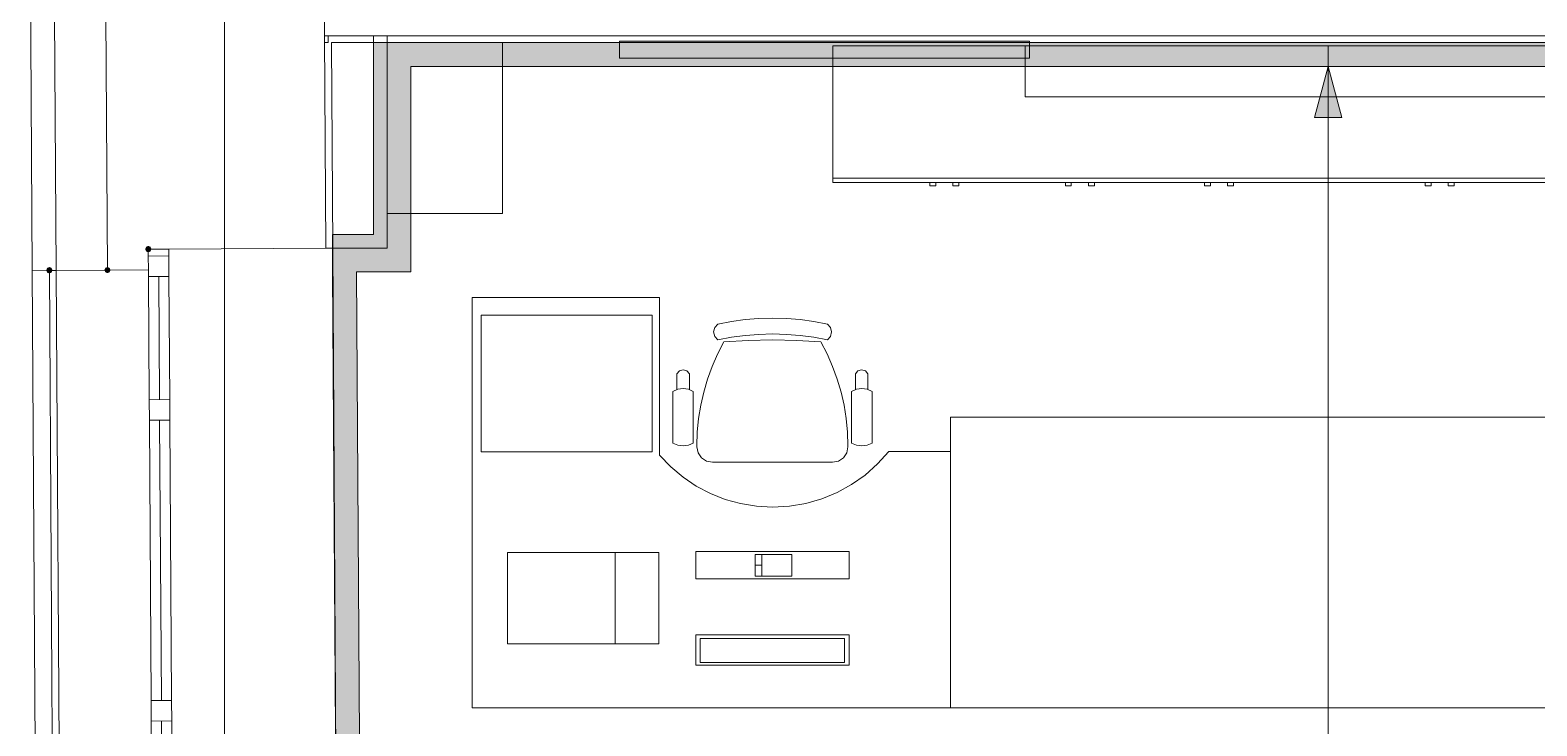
# Model space of a CAD drawing. Header units: millimetres. Extents: x -546 to 1681, y -650 to 1730.
# Drawn here: x 232.99 to 277.09, y 468.95 to 489.3 of the extents above; entities that cross this region are included whole.
import ezdxf

# ---------------------------------------------------------------- set-up
doc = ezdxf.new("R2010")
doc.units = ezdxf.units.MM

msp = doc.modelspace()

# ---------------------------------------------------------------- hatches: boundary and pattern name
h = msp.add_hatch(color=7)
h.dxf.hatch_style = 2
h.paths.add_polyline_path([(243.434, 483.327), (243.034, 483.327), (243.034, 488.936), (243.434, 488.936)])
at = {"true_color": 0xf1d696}
h = msp.add_hatch(color=41, dxfattribs=at)
h.dxf.hatch_style = 2
h.paths.add_polyline_path([(244.134, 488.236), (243.434, 488.236), (243.434, 488.936)])
h = msp.add_hatch(color=41, dxfattribs=at)
h.dxf.hatch_style = 2
h.paths.add_polyline_path([(244.134, 488.936), (244.134, 488.236), (243.434, 488.936)])
h = msp.add_hatch(color=41, dxfattribs=at)
h.dxf.hatch_style = 2
h.paths.add_polyline_path([(244.134, 488.236), (244.134, 488.936), (297.03, 488.936), (297.03, 488.236)])
at = {"true_color": 0x999999}
h = msp.add_hatch(color=253, dxfattribs=at)
h.dxf.hatch_style = 2
h.paths.add_polyline_path([(262.237, 488.977), (262.237, 488.477), (250.237, 488.477), (250.237, 488.977)])
at = {"true_color": 0xf1d696}
h = msp.add_hatch(color=41, dxfattribs=at)
h.dxf.hatch_style = 2
h.paths.add_polyline_path([(244.134, 482.927), (243.434, 482.927), (243.434, 488.236), (244.134, 488.236)])
at = {"true_color": 0x0077b0}
h = msp.add_hatch(color=144, dxfattribs=at)
h.dxf.hatch_style = 2
h.paths.add_polyline_path([(270.979, 488.236), (271.379, 486.743), (270.579, 486.743)])
h = msp.add_hatch(color=7)
h.dxf.hatch_style = 2
h.paths.add_polyline_path([(236.536, 482.901), (236.51, 482.964), (236.446, 482.991), (236.383, 482.964), (236.356, 482.901), (236.356, 482.891), (236.383, 482.827), (236.446, 482.801), (236.51, 482.827), (236.536, 482.891)])
h = msp.add_hatch(color=7)
h.dxf.hatch_style = 2
h.paths.add_polyline_path([(241.834, 482.927), (241.846, 482.935), (241.844, 483.327), (243.434, 483.327), (243.434, 482.927)])
at = {"true_color": 0xf1d696}
h = msp.add_hatch(color=41, dxfattribs=at)
h.dxf.hatch_style = 2
h.paths.add_polyline_path([(242.539, 482.227), (241.839, 482.227), (241.834, 482.927)])
h = msp.add_hatch(color=41, dxfattribs=at)
h.dxf.hatch_style = 2
h.paths.add_polyline_path([(241.834, 482.927), (242.534, 482.927), (242.539, 482.227)])
h = msp.add_hatch(color=41, dxfattribs=at)
h.dxf.hatch_style = 2
h.paths.add_polyline_path([(242.539, 482.227), (242.534, 482.927), (243.434, 482.927), (243.434, 482.227)])
h = msp.add_hatch(color=41, dxfattribs=at)
h.dxf.hatch_style = 2
h.paths.add_polyline_path([(243.434, 482.927), (244.134, 482.227), (243.434, 482.227)])
h = msp.add_hatch(color=41, dxfattribs=at)
h.dxf.hatch_style = 2
h.paths.add_polyline_path([(244.134, 482.927), (244.134, 482.227), (243.434, 482.927)])
h = msp.add_hatch(color=7)
h.dxf.hatch_style = 2
h.paths.add_polyline_path([(233.46, 482.273), (233.487, 482.209), (233.55, 482.183), (233.614, 482.209), (233.64, 482.273), (233.64, 482.283), (233.614, 482.346), (233.55, 482.373), (233.487, 482.346), (233.46, 482.283)])
h = msp.add_hatch(color=7)
h.dxf.hatch_style = 2
h.paths.add_polyline_path([(235.25, 482.374), (235.187, 482.347), (235.16, 482.284), (235.187, 482.22), (235.25, 482.194), (235.314, 482.22), (235.34, 482.284), (235.314, 482.347)])
h = msp.add_hatch(color=41, dxfattribs=at)
h.dxf.hatch_style = 2
h.paths.add_polyline_path([(242.918, 423.049), (242.218, 423.053), (241.839, 482.227), (242.539, 482.227)])

# ---------------------------------------------------------------- linework, layer by layer
at = {"color": 7, "lineweight": 0}
for points in [[(238.672, 197.821), (238.672, 729.023)], [(233.75, 482.275), (233.676, 494.227)], [(235.25, 482.284), (235.176, 494.207)], [(241.576, 494.236), (241.607, 489.136)], [(232.987, 492.352), (233.05, 482.27)], [(241.607, 489.136), (307.795, 489.136)], [(241.607, 489.136), (241.646, 482.924)], [(241.708, 489.136), (241.708, 488.936)], [(243.034, 489.136), (243.034, 483.327)], [(243.434, 482.927), (243.434, 489.136)], [(241.708, 488.936), (241.609, 488.936)], [(241.809, 488.936), (301.056, 488.936)], [(241.846, 482.925), (241.809, 488.936)], [(243.434, 488.936), (243.434, 488.236)], [(297.03, 488.936), (243.434, 488.936)], [(246.809, 483.936), (246.809, 488.936)], [(243.434, 488.236), (243.434, 482.927)], [(244.134, 488.236), (297.03, 488.236)], [(244.134, 482.227), (244.134, 488.236)], [(243.434, 483.936), (246.809, 483.936)], [(237.046, 482.895), (241.646, 482.924)], [(241.646, 482.924), (241.846, 482.925)], [(243.034, 483.327), (241.834, 483.327)], [(241.834, 483.327), (241.834, 482.927)], [(241.834, 482.927), (243.434, 482.927)], [(241.834, 482.927), (241.839, 482.227)], [(243.434, 482.927), (241.834, 482.927)], [(241.846, 482.925), (241.959, 464.724)], [(237.046, 482.895), (236.446, 482.891)], [(237.046, 482.895), (236.446, 482.891)], [(236.446, 482.891), (236.451, 482.091)], [(236.446, 482.891), (236.451, 482.091)], [(237.047, 482.695), (236.447, 482.691)], [(237.051, 482.095), (237.046, 482.895)], [(237.051, 482.095), (237.046, 482.895)], [(233.05, 482.27), (235.25, 482.284)], [(233.156, 465.22), (233.05, 482.27)], [(233.55, 482.273), (233.749, 482.275)], [(233.656, 465.223), (233.55, 482.273)], [(233.856, 465.224), (233.75, 482.275)], [(235.25, 482.284), (236.45, 482.291)], [(236.451, 482.091), (237.051, 482.095)], [(236.473, 478.491), (236.451, 482.091)], [(236.773, 478.493), (236.751, 482.093)], [(237.051, 482.095), (237.073, 478.495)], [(241.839, 482.227), (242.223, 422.353)], [(242.539, 482.227), (243.434, 482.227)], [(242.918, 423.049), (242.539, 482.227)], [(244.134, 482.227), (243.434, 482.227)], [(236.473, 478.491), (237.073, 478.495)], [(236.477, 477.891), (236.473, 478.491)], [(236.473, 478.491), (236.477, 477.891)], [(237.073, 478.495), (237.077, 477.895)], [(237.077, 477.895), (237.073, 478.495)], [(237.077, 477.895), (236.477, 477.891)], [(236.528, 469.691), (236.477, 477.891)], [(236.828, 469.692), (236.777, 477.893)], [(237.077, 477.895), (237.128, 469.694)], [(236.528, 469.691), (237.128, 469.694)], [(236.532, 469.091), (236.528, 469.691)], [(236.528, 469.691), (236.532, 469.091)], [(237.128, 469.694), (237.132, 469.094)], [(237.132, 469.094), (237.128, 469.694)], [(237.132, 469.094), (236.532, 469.091)], [(236.554, 465.491), (236.532, 469.091)], [(236.854, 465.493), (236.832, 469.092)], [(237.132, 469.094), (237.154, 465.494)]]:
    msp.add_lwpolyline(points, dxfattribs=at)
at = {"color": 253, "lineweight": 0, "true_color": 0x999999}
for points in [[(250.237, 488.477), (250.237, 488.977)], [(250.237, 488.977), (262.237, 488.977)], [(256.479, 488.847), (256.479, 484.847)], [(270.979, 488.847), (256.479, 488.847)], [(262.107, 487.347), (262.107, 488.847)], [(262.107, 488.847), (282.107, 488.847)], [(262.237, 488.977), (262.237, 488.477)], [(270.979, 484.847), (270.979, 488.847)], [(270.979, 488.847), (270.979, 484.847)], [(285.479, 488.847), (270.979, 488.847)], [(262.237, 488.477), (250.237, 488.477)], [(282.107, 487.347), (262.107, 487.347)], [(256.479, 484.967), (270.979, 484.967)], [(256.479, 484.847), (270.979, 484.847)], [(259.492, 484.847), (259.319, 484.847)], [(259.319, 484.847), (259.319, 484.744)], [(259.319, 484.744), (259.492, 484.744)], [(259.492, 484.744), (259.492, 484.847)], [(260.169, 484.847), (259.995, 484.847)], [(259.995, 484.847), (259.995, 484.744)], [(259.995, 484.744), (260.169, 484.744)], [(260.169, 484.744), (260.169, 484.847)], [(263.461, 484.847), (263.288, 484.847)], [(263.288, 484.847), (263.288, 484.744)], [(263.288, 484.744), (263.461, 484.744)], [(263.461, 484.744), (263.461, 484.847)], [(264.138, 484.847), (263.964, 484.847)], [(263.964, 484.847), (263.964, 484.744)], [(263.964, 484.744), (264.138, 484.744)], [(264.138, 484.744), (264.138, 484.847)], [(267.532, 484.847), (267.358, 484.847)], [(267.358, 484.847), (267.358, 484.744)], [(267.358, 484.744), (267.532, 484.744)], [(267.532, 484.744), (267.532, 484.847)], [(268.208, 484.847), (268.035, 484.847)], [(268.035, 484.847), (268.035, 484.744)], [(268.035, 484.744), (268.208, 484.744)], [(268.208, 484.744), (268.208, 484.847)], [(270.979, 484.967), (285.479, 484.967)], [(270.979, 484.847), (285.479, 484.847)], [(273.992, 484.847), (273.819, 484.847)], [(273.819, 484.847), (273.819, 484.744)], [(273.819, 484.744), (273.992, 484.744)], [(273.992, 484.744), (273.992, 484.847)], [(274.669, 484.847), (274.495, 484.847)], [(274.495, 484.847), (274.495, 484.744)], [(274.495, 484.744), (274.669, 484.744)], [(274.669, 484.744), (274.669, 484.847)], [(245.929, 469.476), (245.929, 481.477)], [(245.929, 481.477), (251.408, 481.477)], [(251.408, 476.866), (251.408, 481.477)], [(246.193, 480.964), (251.193, 480.964)], [(246.193, 476.963), (246.193, 480.964)], [(251.193, 480.964), (251.193, 476.963)], [(253.114, 480.24), (253.024, 480.34), (252.991, 480.472), (253.024, 480.603), (253.114, 480.705)], [(253.114, 480.705), (253.512, 480.78), (253.912, 480.835), (254.315, 480.867), (254.719, 480.879), (255.124, 480.867), (255.527, 480.835), (255.927, 480.78), (256.324, 480.705)], [(256.324, 480.705), (256.415, 480.603), (256.447, 480.472), (256.415, 480.34), (256.324, 480.24)], [(253.114, 480.24), (253.512, 480.316), (253.912, 480.37), (254.315, 480.403), (254.719, 480.414), (255.124, 480.403), (255.527, 480.37), (255.927, 480.316), (256.324, 480.24)], [(252.501, 477.132), (252.501, 477.144), (252.514, 477.542), (252.552, 477.937), (252.614, 478.328), (252.702, 478.713), (252.813, 479.093), (252.948, 479.465), (253.107, 479.828), (253.289, 480.182)], [(253.289, 480.182), (254.004, 480.225), (254.719, 480.24), (255.427, 480.225), (256.134, 480.183)], [(256.134, 480.183), (256.317, 479.829), (256.476, 479.466), (256.611, 479.094), (256.722, 478.714), (256.809, 478.328), (256.872, 477.937), (256.91, 477.542), (256.922, 477.144), (256.922, 477.132)], [(251.916, 479.248), (251.991, 479.334), (252.1, 479.366), (252.209, 479.334), (252.283, 479.249)], [(251.916, 479.249), (251.916, 478.793)], [(252.283, 479.249), (252.283, 478.791)], [(257.14, 479.249), (257.215, 479.334), (257.324, 479.366), (257.433, 479.334), (257.508, 479.249)], [(257.14, 479.249), (257.14, 478.791)], [(257.508, 479.249), (257.507, 478.793)], [(251.796, 478.735), (251.941, 478.797), (252.097, 478.819), (252.254, 478.797), (252.398, 478.735)], [(251.796, 478.735), (251.796, 477.223)], [(252.398, 478.735), (252.398, 477.223)], [(257.025, 478.735), (257.171, 478.797), (257.327, 478.819), (257.484, 478.797), (257.628, 478.735)], [(257.025, 478.735), (257.025, 477.223)], [(257.628, 478.735), (257.628, 477.223)], [(277.929, 477.977), (259.929, 477.977)], [(259.929, 477.977), (259.929, 469.476)], [(252.398, 477.223), (252.254, 477.161), (252.097, 477.139), (251.941, 477.161), (251.796, 477.223)], [(257.628, 477.223), (257.484, 477.161), (257.327, 477.139), (257.171, 477.161), (257.025, 477.223)], [(251.193, 476.963), (246.193, 476.963)], [(258.12, 476.976), (257.79, 476.611), (257.424, 476.288), (257.028, 476.01), (256.604, 475.777), (256.156, 475.593), (255.691, 475.459), (255.21, 475.377), (254.718, 475.349), (254.245, 475.375), (253.781, 475.451), (253.331, 475.576), (252.898, 475.747), (252.485, 475.963), (252.097, 476.223), (251.737, 476.525), (251.408, 476.866)], [(252.961, 476.66), (252.779, 476.696), (252.634, 476.793), (252.537, 476.938), (252.501, 477.115), (252.501, 477.132)], [(256.922, 477.132), (256.923, 477.115), (256.888, 476.938), (256.79, 476.793), (256.645, 476.696), (256.468, 476.66)], [(259.929, 476.976), (258.12, 476.976)], [(259.929, 469.476), (259.929, 476.976)], [(259.929, 469.476), (259.929, 476.976)], [(252.961, 476.66), (256.463, 476.66)], [(246.964, 474.019), (251.384, 474.019)], [(246.964, 471.349), (246.964, 474.019)], [(246.964, 474.019), (250.114, 474.019)], [(250.114, 474.019), (250.114, 471.349)], [(251.384, 474.019), (251.384, 471.349)], [(256.957, 474.047), (252.467, 474.047)], [(252.467, 474.047), (252.467, 473.252)], [(254.205, 473.334), (254.205, 473.968)], [(254.205, 473.968), (255.286, 473.968)], [(254.406, 473.651), (254.205, 473.651)], [(254.406, 473.968), (254.406, 473.334)], [(255.286, 473.968), (255.286, 473.334)], [(256.957, 473.252), (256.957, 474.047)], [(252.467, 473.252), (256.957, 473.252)], [(255.286, 473.334), (254.205, 473.334)], [(256.957, 471.612), (252.467, 471.612)], [(252.467, 471.612), (252.467, 470.726)], [(256.82, 471.506), (252.596, 471.506)], [(252.596, 471.506), (252.596, 470.807)], [(256.82, 470.807), (256.82, 471.506)], [(256.957, 470.726), (256.957, 471.612)], [(251.384, 471.349), (246.964, 471.349)], [(252.467, 470.726), (256.957, 470.726)], [(252.596, 470.807), (256.82, 470.807)], [(259.929, 469.476), (245.929, 469.476)], [(245.929, 469.476), (259.929, 469.476)], [(259.929, 469.476), (277.929, 469.476)]]:
    msp.add_lwpolyline(points, dxfattribs=at)
at = {"color": 144, "lineweight": 0, "true_color": 0x0077b0}
for points in [[(270.979, 488.236), (270.579, 486.743)], [(270.979, 488.236), (271.379, 486.743)], [(271.379, 486.743), (270.579, 486.743)], [(270.979, 486.743), (270.979, 450.59)]]:
    msp.add_lwpolyline(points, dxfattribs=at)

doc.saveas('drawing.dxf')
